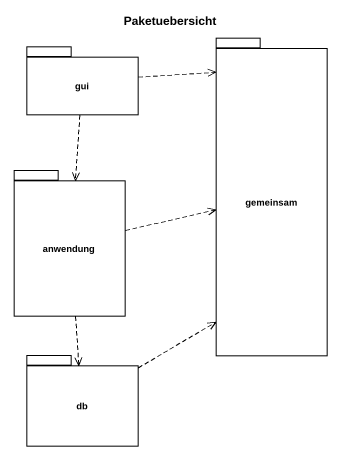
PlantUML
@startuml
title Paketuebersicht
package gemeinsam {
}
package gui {
}
package anwendung {
}
package db {
}
gui ..> gemeinsam
gui ..> anwendung
anwendung .right.> gemeinsam
anwendung ..> db
db .up.> gemeinsam
@enduml
